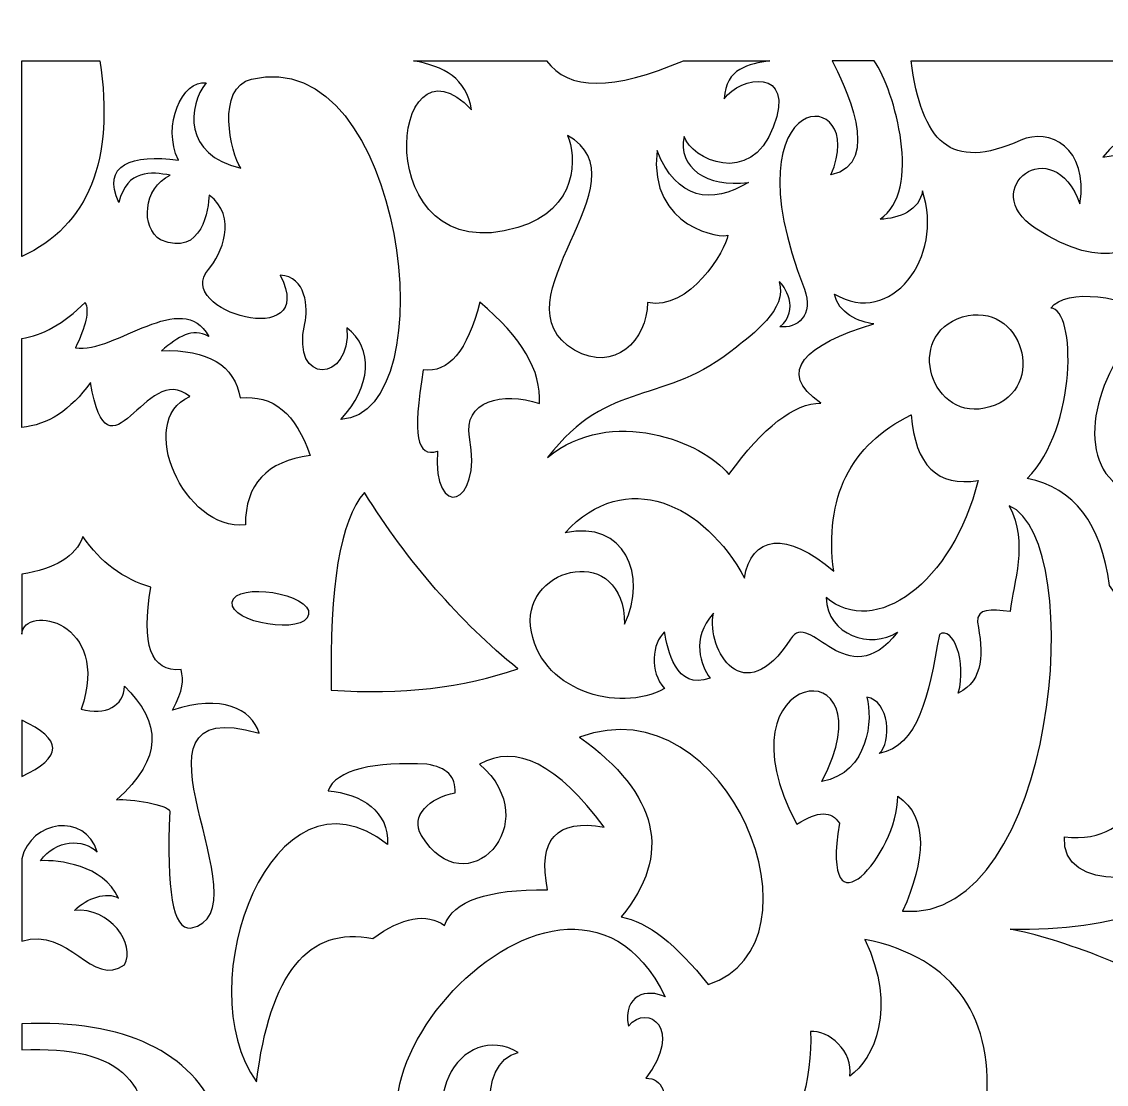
# Model space of a CAD drawing. Header units: centimetres. Extents: x -29.4 to 30.6, y -40.2 to 38.1.
# Drawn here: x -29.41 to -12.02, y 21.05 to 38.08 of the extents above; entities that cross this region are included whole.
import ezdxf

# ---------------------------------------------------------------- set-up
doc = ezdxf.new("R2010")
doc.units = ezdxf.units.CM
doc.header["$MEASUREMENT"] = 0
doc.layers.add('layer 1', color=7, linetype='Continuous')

msp = doc.modelspace()

# ---------------------------------------------------------------- linework, layer by layer
at = {"layer": 'layer 1', "color": 114}
for points, knots in [([(-23.12588, 37.45879), (-22.62676, 37.36402), (-22.28329, 37.18082), (-22.19244, 36.67016), (-22.19244, 36.67016), (-23.51934, 38.08365), (-23.87678, 34.06042), (-21.45337, 34.78325), (-21.45337, 34.78325), (-20.47324, 35.07558), (-20.5083, 35.9324), (-20.65805, 36.2573), (-20.65805, 36.2573), (-19.34, 35.54552), (-21.87771, 33.59145), (-20.54192, 32.81788), (-20.54192, 32.81788), (-19.90649, 32.44989), (-19.38123, 32.97316), (-19.37113, 33.58393), (-19.37113, 33.58393), (-18.70497, 33.42996), (-18.11564, 34.42457), (-18.08536, 34.66115), (-18.08536, 34.66115), (-18.14519, 34.60719), (-19.36573, 34.75173), (-19.21973, 36.01701), (-19.21973, 36.01701), (-18.9085, 35.22608), (-18.3458, 35.14976), (-17.75537, 35.50635), (-17.75537, 35.50635), (-18.43405, 35.41769), (-18.89313, 35.7542), (-18.78667, 36.2413), (-18.78667, 36.2413), (-18.66995, 35.87854), (-17.72262, 35.42719), (-17.35754, 36.391), (-17.35754, 36.391), (-16.98592, 37.37206), (-17.89066, 37.2012), (-18.14457, 36.84885), (-18.14457, 36.84885), (-18.11536, 37.34195), (-17.75068, 37.40038), (-17.41262, 37.45879), (-17.41262, 37.45879), (-18.29318, 37.45879), (-18.59116, 37.45879), (-18.79553, 37.45879), (-18.79553, 37.45879), (-19.92083, 36.97593), (-20.65253, 36.97592), (-20.99062, 37.45879), (-20.99062, 37.45879), (-21.65672, 37.45879), (-22.29831, 37.45879), (-23.12588, 37.45879)], [0, 0, 0, 0, 0.0625, 0.0625, 0.0625, 0.0625, 0.125, 0.125, 0.125, 0.125, 0.1875, 0.1875, 0.1875, 0.1875, 0.25, 0.25, 0.25, 0.25, 0.3125, 0.3125, 0.3125, 0.3125, 0.375, 0.375, 0.375, 0.375, 0.4375, 0.4375, 0.4375, 0.4375, 0.5, 0.5, 0.5, 0.5, 0.5625, 0.5625, 0.5625, 0.5625, 0.625, 0.625, 0.625, 0.625, 0.6875, 0.6875, 0.6875, 0.6875, 0.75, 0.75, 0.75, 0.75, 0.8125, 0.8125, 0.8125, 0.8125, 0.875, 0.875, 0.875, 0.875, 1, 1, 1, 1]), ([(-25.72116, 37.1645), (-26.29683, 37.0263), (-26.05513, 35.97783), (-25.89432, 35.73574), (-25.89432, 35.73574), (-26.81945, 35.9471), (-26.7408, 36.73602), (-26.45063, 37.10415), (-26.45063, 37.10415), (-26.82905, 37.15884), (-27.16162, 36.41616), (-26.89465, 35.86521), (-26.89465, 35.86521), (-27.6314, 35.96533), (-28.1363, 35.78934), (-27.84892, 35.18478), (-27.84892, 35.18478), (-27.71293, 35.72049), (-27.33178, 35.67986), (-27.0231, 35.62053), (-27.0231, 35.62053), (-27.46198, 35.42415), (-27.49989, 34.77785), (-27.18023, 34.58511), (-27.18023, 34.58511), (-26.50355, 34.30061), (-26.40997, 35.09331), (-26.40101, 35.30446), (-26.40101, 35.30446), (-25.93752, 34.96245), (-26.19996, 34.34996), (-26.41191, 34.11054), (-26.41191, 34.11054), (-26.9947, 33.45221), (-24.63354, 32.77416), (-25.25969, 34.01807), (-25.25969, 34.01807), (-24.84361, 34.00579), (-24.81035, 33.4882), (-24.867, 33.24259), (-24.867, 33.24259), (-25.09884, 32.23736), (-24.11528, 32.2992), (-24.19293, 33.17333), (-24.19293, 33.17333), (-23.75732, 32.85292), (-23.80292, 32.2341), (-24.28764, 31.70532), (-24.28764, 31.70532), (-22.56785, 31.7976), (-23.27216, 37.7524), (-25.72116, 37.1645)], [0, 0, 0, 0, 0.07142857, 0.07142857, 0.07142857, 0.07142857, 0.14285714, 0.14285714, 0.14285714, 0.14285714, 0.21428571, 0.21428571, 0.21428571, 0.21428571, 0.28571429, 0.28571429, 0.28571429, 0.28571429, 0.35714286, 0.35714286, 0.35714286, 0.35714286, 0.42857143, 0.42857143, 0.42857143, 0.42857143, 0.5, 0.5, 0.5, 0.5, 0.57142857, 0.57142857, 0.57142857, 0.57142857, 0.64285714, 0.64285714, 0.64285714, 0.64285714, 0.71428571, 0.71428571, 0.71428571, 0.71428571, 0.78571429, 0.78571429, 0.78571429, 0.78571429, 0.85714286, 0.85714286, 0.85714286, 0.85714286, 1, 1, 1, 1]), ([(-29.40598, 37.45879), (-29.40598, 36.32074), (-29.40598, 35.274), (-29.40598, 34.31846), (-29.40598, 34.31846), (-28.33282, 34.81346), (-27.91454, 35.86021), (-28.15115, 37.45879), (-28.15115, 37.45879), (-28.58064, 37.45879), (-28.99891, 37.45879), (-29.40598, 37.45879)], [0, 0, 0, 0, 0.25, 0.25, 0.25, 0.25, 0.5, 0.5, 0.5, 0.5, 1, 1, 1, 1]), ([(-15.74702, 33.24092), (-16.83952, 32.90303), (-17.32709, 32.47628), (-16.59287, 31.96819), (-16.59287, 31.96819), (-17.01927, 31.96819), (-17.51128, 31.58775), (-18.06888, 30.82687), (-18.06888, 30.82687), (-18.48267, 31.34747), (-19.95672, 31.93859), (-20.97548, 31.09718), (-20.97548, 31.09718), (-19.98251, 32.38298), (-19.12006, 31.90443), (-17.94807, 32.86379), (-17.94807, 32.86379), (-17.72284, 33.04816), (-17.11301, 33.47943), (-17.26366, 33.91526), (-17.26366, 33.91526), (-17.18797, 33.86958), (-16.91594, 33.46312), (-17.25151, 33.19344), (-17.25151, 33.19344), (-16.97899, 33.15339), (-16.69712, 33.38375), (-16.85787, 33.7942), (-16.85787, 33.7942), (-18.15471, 37.10534), (-15.78945, 37.0869), (-16.43395, 35.62652), (-16.43395, 35.62652), (-15.57965, 35.81156), (-16.23217, 37.09269), (-16.41498, 37.45879), (-16.41498, 37.45879), (-16.33263, 37.45879), (-16.01852, 37.45879), (-15.73754, 37.45879), (-15.73754, 37.45879), (-15.40353, 36.96791), (-14.96548, 35.36964), (-15.64321, 34.91783), (-15.64321, 34.91783), (-15.3354, 34.92284), (-15.01089, 35.06429), (-14.96548, 35.36964), (-14.96548, 35.36964), (-14.60709, 34.30181), (-15.47889, 33.17419), (-16.37336, 33.71772), (-16.37336, 33.71772), (-16.3282, 33.41631), (-15.97153, 33.26346), (-15.74702, 33.24092)], [0, 0, 0, 0, 0.06666667, 0.06666667, 0.06666667, 0.06666667, 0.13333333, 0.13333333, 0.13333333, 0.13333333, 0.2, 0.2, 0.2, 0.2, 0.26666667, 0.26666667, 0.26666667, 0.26666667, 0.33333333, 0.33333333, 0.33333333, 0.33333333, 0.4, 0.4, 0.4, 0.4, 0.46666667, 0.46666667, 0.46666667, 0.46666667, 0.53333333, 0.53333333, 0.53333333, 0.53333333, 0.6, 0.6, 0.6, 0.6, 0.66666667, 0.66666667, 0.66666667, 0.66666667, 0.73333333, 0.73333333, 0.73333333, 0.73333333, 0.8, 0.8, 0.8, 0.8, 0.86666667, 0.86666667, 0.86666667, 0.86666667, 1, 1, 1, 1]), ([(-15.14714, 37.45879), (-14.9765, 36.15432), (-14.52132, 35.67394), (-13.39082, 36.18206), (-13.39082, 36.18206), (-12.93069, 36.38888), (-12.2964, 36.06571), (-12.44113, 35.16316), (-12.44113, 35.16316), (-12.86848, 36.36093), (-14.10282, 35.39481), (-13.15655, 34.77275), (-13.15655, 34.77275), (-10.93396, 33.31166), (-10.59062, 36.27978), (-12.07453, 35.91026), (-12.07453, 35.91026), (-10.92911, 37.34191), (-9.88439, 35.1986), (-10.77908, 34.29746), (-10.77908, 34.29746), (-9.89731, 34.26743), (-8.48243, 35.66498), (-8.94094, 36.51096), (-8.94094, 36.51096), (-10.19758, 35.8317), (-10.35464, 36.50093), (-10.40877, 37.45879), (-10.40877, 37.45879), (-12.4222, 37.45879), (-14.00165, 37.45879), (-15.14714, 37.45879)], [0, 0, 0, 0, 0.11111111, 0.11111111, 0.11111111, 0.11111111, 0.22222222, 0.22222222, 0.22222222, 0.22222222, 0.33333333, 0.33333333, 0.33333333, 0.33333333, 0.44444444, 0.44444444, 0.44444444, 0.44444444, 0.55555556, 0.55555556, 0.55555556, 0.55555556, 0.66666667, 0.66666667, 0.66666667, 0.66666667, 0.77777778, 0.77777778, 0.77777778, 0.77777778, 1, 1, 1, 1]), ([(-28.54476, 32.85422), (-28.37571, 33.20212), (-28.32273, 33.44491), (-28.3858, 33.58257), (-28.3858, 33.58257), (-28.73202, 33.24467), (-29.07208, 33.05195), (-29.40598, 33.00439), (-29.40598, 33.00439), (-29.40598, 32.61895), (-29.40598, 32.14339), (-29.40597, 31.57774), (-29.40597, 31.57774), (-28.98882, 31.61778), (-28.62101, 31.85807), (-28.30254, 32.29858), (-28.30254, 32.29858), (-28.00386, 30.5757), (-27.42258, 32.6741), (-26.71299, 32.07331), (-26.71299, 32.07331), (-27.58859, 31.68728), (-26.80112, 29.91589), (-25.81982, 30.01593), (-25.81982, 30.01593), (-25.82234, 30.66668), (-25.47668, 31.03712), (-24.78283, 31.12722), (-24.78283, 31.12722), (-25.00486, 31.8005), (-25.37828, 32.10835), (-25.90308, 32.05079), (-25.90308, 32.05079), (-25.99643, 32.5789), (-26.41779, 32.83169), (-27.16715, 32.80917), (-27.16715, 32.80917), (-26.88709, 33.03694), (-26.67815, 33.18093), (-26.40818, 33.03827), (-26.40818, 33.03827), (-26.83017, 33.8202), (-27.909, 32.75962), (-28.54476, 32.85422)], [0, 0, 0, 0, 0.08333333, 0.08333333, 0.08333333, 0.08333333, 0.16666667, 0.16666667, 0.16666667, 0.16666667, 0.25, 0.25, 0.25, 0.25, 0.33333333, 0.33333333, 0.33333333, 0.33333333, 0.41666667, 0.41666667, 0.41666667, 0.41666667, 0.5, 0.5, 0.5, 0.5, 0.58333333, 0.58333333, 0.58333333, 0.58333333, 0.66666667, 0.66666667, 0.66666667, 0.66666667, 0.75, 0.75, 0.75, 0.75, 0.83333333, 0.83333333, 0.83333333, 0.83333333, 1, 1, 1, 1]), ([(-13.2851, 30.75929), (-12.53322, 30.60911), (-12.0942, 30.03846), (-11.96804, 29.0473), (-11.96804, 29.0473), (-11.54417, 28.41157), (-11.12029, 28.06617), (-10.69641, 28.0111), (-10.69641, 28.0111), (-10.762, 28.40156), (-10.49455, 28.85208), (-9.89406, 29.36267), (-9.89406, 29.36267), (-10.85284, 29.64299), (-11.1811, 30.98956), (-10.96916, 31.87058), (-10.96916, 31.87058), (-11.39783, 32.17593), (-11.92155, 31.36649), (-11.8569, 30.67068), (-11.8569, 30.67068), (-12.54872, 31.19629), (-12.14029, 32.68152), (-11.23122, 33.35731), (-11.23122, 33.35731), (-11.69305, 33.68644), (-12.66959, 33.82157), (-12.90663, 33.49246), (-12.90663, 33.49246), (-12.50222, 33.47953), (-12.47812, 31.57994), (-13.2851, 30.75929)], [0, 0, 0, 0, 0.11111111, 0.11111111, 0.11111111, 0.11111111, 0.22222222, 0.22222222, 0.22222222, 0.22222222, 0.33333333, 0.33333333, 0.33333333, 0.33333333, 0.44444444, 0.44444444, 0.44444444, 0.44444444, 0.55555556, 0.55555556, 0.55555556, 0.55555556, 0.66666667, 0.66666667, 0.66666667, 0.66666667, 0.77777778, 0.77777778, 0.77777778, 0.77777778, 1, 1, 1, 1]), ([(-22.96824, 32.50375), (-22.56455, 32.44368), (-22.26178, 32.80409), (-22.05993, 33.585), (-22.05993, 33.585), (-21.38879, 33.02435), (-21.07088, 32.48372), (-21.1062, 31.96312), (-21.1062, 31.96312), (-21.70165, 32.16335), (-22.33318, 31.99317), (-22.22645, 31.42249), (-22.22645, 31.42249), (-22.01485, 30.29099), (-22.82642, 30.08926), (-22.74116, 31.19723), (-22.74116, 31.19723), (-23.06916, 31.10011), (-23.14486, 31.42586), (-22.96824, 32.50375)], [0, 0, 0, 0, 0.16666667, 0.16666667, 0.16666667, 0.16666667, 0.33333333, 0.33333333, 0.33333333, 0.33333333, 0.5, 0.5, 0.5, 0.5, 0.66666667, 0.66666667, 0.66666667, 0.66666667, 1, 1, 1, 1]), ([(-14.32209, 33.34979), (-15.27116, 33.06539), (-14.83023, 31.6243), (-13.88307, 31.90812), (-13.88307, 31.90812), (-12.93401, 32.19253), (-13.37494, 33.63362), (-14.32209, 33.34979)], [0, 0, 0, 0, 0.33333333, 0.33333333, 0.33333333, 0.33333333, 1, 1, 1, 1]), ([(-15.36559, 28.29463), (-15.7942, 28.02315), (-16.48897, 28.24023), (-16.50961, 28.85208), (-16.50961, 28.85208), (-15.72768, 28.19443), (-14.48395, 29.07821), (-14.0723, 30.72926), (-14.0723, 30.72926), (-14.72327, 30.61913), (-15.08154, 30.96953), (-15.14714, 31.78047), (-15.14714, 31.78047), (-16.1261, 31.29491), (-16.53989, 30.45894), (-16.3885, 29.27257), (-16.3885, 29.27257), (-17.13573, 29.93083), (-17.71796, 29.84823), (-17.8191, 29.15994), (-17.8191, 29.15994), (-18.4433, 30.34381), (-19.72569, 30.95452), (-20.69542, 29.88828), (-20.69542, 29.88828), (-19.7376, 30.09602), (-19.36701, 29.20999), (-19.74169, 28.42408), (-19.74169, 28.42408), (-19.73973, 29.73846), (-21.35377, 29.36355), (-21.24719, 28.39405), (-21.24719, 28.39405), (-21.13425, 27.36664), (-19.83675, 26.98523), (-19.10176, 27.39293), (-19.10176, 27.39293), (-19.34829, 27.66384), (-19.29963, 28.12135), (-19.099, 28.30394), (-19.099, 28.30394), (-19.05535, 28.02398), (-18.92338, 27.35206), (-18.3709, 27.56121), (-18.3709, 27.56121), (-18.51782, 27.76907), (-18.68354, 28.18237), (-18.3173, 28.59901), (-18.3173, 28.59901), (-18.43249, 28.00527), (-17.82559, 27.01841), (-17.08104, 28.187), (-17.08104, 28.187), (-16.76429, 28.68414), (-16.18597, 27.24906), (-15.36559, 28.29463)], [0, 0, 0, 0, 0.06666667, 0.06666667, 0.06666667, 0.06666667, 0.13333333, 0.13333333, 0.13333333, 0.13333333, 0.2, 0.2, 0.2, 0.2, 0.26666667, 0.26666667, 0.26666667, 0.26666667, 0.33333333, 0.33333333, 0.33333333, 0.33333333, 0.4, 0.4, 0.4, 0.4, 0.46666667, 0.46666667, 0.46666667, 0.46666667, 0.53333333, 0.53333333, 0.53333333, 0.53333333, 0.6, 0.6, 0.6, 0.6, 0.66666667, 0.66666667, 0.66666667, 0.66666667, 0.73333333, 0.73333333, 0.73333333, 0.73333333, 0.8, 0.8, 0.8, 0.8, 0.86666667, 0.86666667, 0.86666667, 0.86666667, 1, 1, 1, 1]), ([(-23.91236, 30.53403), (-23.20842, 29.41273), (-22.38842, 28.47163), (-21.45235, 27.71075), (-21.45235, 27.71075), (-22.32281, 27.4054), (-23.31943, 27.29027), (-24.44221, 27.36535), (-24.44221, 27.36535), (-24.47753, 29.03229), (-24.30092, 30.08851), (-23.91236, 30.53403)], [0, 0, 0, 0, 0.25, 0.25, 0.25, 0.25, 0.5, 0.5, 0.5, 0.5, 1, 1, 1, 1]), ([(-16.57626, 25.90226), (-15.82629, 26.04204), (-15.7571, 26.90362), (-15.85794, 27.25561), (-15.85794, 27.25561), (-15.4965, 27.20027), (-15.44748, 26.53042), (-15.66064, 26.35172), (-15.66064, 26.35172), (-15.03113, 26.47401), (-14.87109, 27.25439), (-14.69473, 28.26118), (-14.69473, 28.26118), (-14.4727, 28.39633), (-14.25081, 27.82416), (-14.39021, 27.3203), (-14.39021, 27.3203), (-13.97635, 27.52053), (-13.98908, 27.97898), (-14.08495, 28.45954), (-14.08495, 28.45954), (-14.08495, 28.6848), (-13.88055, 28.66186), (-13.55759, 28.62682), (-13.55759, 28.62682), (-13.51218, 29.10237), (-13.2596, 29.71096), (-13.57273, 30.32379), (-13.57273, 30.32379), (-12.29666, 29.76853), (-12.81094, 23.64033), (-15.28339, 23.82124), (-15.28339, 23.82124), (-14.91679, 24.6472), (-14.86686, 25.32732), (-15.35908, 25.66838), (-15.35908, 25.66838), (-15.36603, 24.73365), (-16.60806, 23.31855), (-16.29767, 25.23288), (-16.29767, 25.23288), (-16.41374, 25.43812), (-16.64081, 25.43311), (-16.97891, 25.21786), (-16.97891, 25.21786), (-18.34315, 27.73874), (-15.43422, 28.10636), (-16.57626, 25.90226)], [0, 0, 0, 0, 0.07692308, 0.07692308, 0.07692308, 0.07692308, 0.15384615, 0.15384615, 0.15384615, 0.15384615, 0.23076923, 0.23076923, 0.23076923, 0.23076923, 0.30769231, 0.30769231, 0.30769231, 0.30769231, 0.38461538, 0.38461538, 0.38461538, 0.38461538, 0.46153846, 0.46153846, 0.46153846, 0.46153846, 0.53846154, 0.53846154, 0.53846154, 0.53846154, 0.61538462, 0.61538462, 0.61538462, 0.61538462, 0.69230769, 0.69230769, 0.69230769, 0.69230769, 0.76923077, 0.76923077, 0.76923077, 0.76923077, 0.84615385, 0.84615385, 0.84615385, 0.84615385, 1, 1, 1, 1]), ([(-29.40596, 28.26498), (-29.40596, 28.52288), (-29.40598, 28.84403), (-29.40598, 29.22843), (-29.40598, 29.22843), (-28.86904, 29.30853), (-28.54202, 29.50878), (-28.42492, 29.82919), (-28.42492, 29.82919), (-28.14231, 29.41867), (-27.77895, 29.14833), (-27.33484, 29.01816), (-27.33484, 29.01816), (-27.49633, 28.097), (-27.33484, 27.65644), (-26.85035, 27.69649), (-26.85035, 27.69649), (-26.81131, 27.5134), (-26.80716, 27.38562), (-26.98667, 27.04691), (-26.98667, 27.04691), (-26.20948, 27.29723), (-25.71535, 27.07952), (-25.60126, 26.67712), (-25.60126, 26.67712), (-28.04145, 27.38368), (-25.40644, 23.80065), (-26.69895, 23.55125), (-26.69895, 23.55125), (-26.98044, 23.5259), (-27.09109, 24.15152), (-27.0309, 25.4281), (-27.0309, 25.4281), (-27.05787, 25.5268), (-27.66237, 25.6342), (-27.88401, 25.60957), (-27.88401, 25.60957), (-27.13183, 26.28035), (-27.16839, 26.8416), (-27.75755, 27.43293), (-27.75755, 27.43293), (-27.76466, 27.10888), (-28.0637, 26.958), (-28.45279, 27.06068), (-28.45279, 27.06068), (-27.95832, 28.48163), (-29.37014, 28.75777), (-29.40596, 28.26498)], [0, 0, 0, 0, 0.07692308, 0.07692308, 0.07692308, 0.07692308, 0.15384615, 0.15384615, 0.15384615, 0.15384615, 0.23076923, 0.23076923, 0.23076923, 0.23076923, 0.30769231, 0.30769231, 0.30769231, 0.30769231, 0.38461538, 0.38461538, 0.38461538, 0.38461538, 0.46153846, 0.46153846, 0.46153846, 0.46153846, 0.53846154, 0.53846154, 0.53846154, 0.53846154, 0.61538462, 0.61538462, 0.61538462, 0.61538462, 0.69230769, 0.69230769, 0.69230769, 0.69230769, 0.76923077, 0.76923077, 0.76923077, 0.76923077, 0.84615385, 0.84615385, 0.84615385, 0.84615385, 1, 1, 1, 1]), ([(-26.03176, 28.77699), (-26.08583, 28.44275), (-24.85964, 28.24729), (-24.80554, 28.58177), (-24.80554, 28.58177), (-24.75146, 28.91599), (-25.97764, 29.11146), (-26.03176, 28.77699)], [0, 0, 0, 0, 0.33333333, 0.33333333, 0.33333333, 0.33333333, 1, 1, 1, 1]), ([(-19.79505, 23.73148), (-18.9674, 24.73274), (-19.18946, 25.69396), (-20.46122, 26.61512), (-20.46122, 26.61512), (-18.07203, 27.49434), (-16.41418, 23.28399), (-18.40216, 22.65011), (-18.40216, 22.65011), (-18.90683, 23.29092), (-19.37113, 23.65137), (-19.79505, 23.73148)], [0, 0, 0, 0, 0.25, 0.25, 0.25, 0.25, 0.5, 0.5, 0.5, 0.5, 1, 1, 1, 1]), ([(-8.81063, 27.02532), (-8.38165, 26.34007), (-8.64798, 25.46551), (-9.51482, 25.60831), (-9.51482, 25.60831), (-9.04775, 25.70335), (-8.99662, 27.20121), (-9.99579, 26.95213), (-9.99579, 26.95213), (-10.53806, 26.81696), (-10.60991, 25.55571), (-10.74182, 25.36803), (-10.74182, 25.36803), (-10.83216, 26.3017), (-11.33791, 26.74595), (-11.62385, 26.6483), (-11.62385, 26.6483), (-11.21443, 26.14325), (-11.45813, 24.8689), (-12.68872, 25.01522), (-12.68872, 25.01522), (-12.77612, 24.10417), (-11.0048, 24.21385), (-10.83627, 24.95936), (-10.83627, 24.95936), (-10.46161, 23.88526), (-11.89499, 23.51949), (-13.55785, 23.53591), (-13.55785, 23.53591), (-12.81102, 23.39074), (-11.30433, 22.8775), (-10.55749, 22.23175), (-10.55749, 22.23175), (-10.25918, 24.03671), (-6.5745, 24.94605), (-5.29979, 23.06279), (-5.29979, 23.06279), (-5.21906, 23.55837), (-5.79656, 24.1316), (-6.92691, 24.52706), (-6.92691, 24.52706), (-6.53835, 24.58212), (-6.38192, 24.70727), (-6.45762, 24.9025), (-6.45762, 24.9025), (-6.58377, 25.27292), (-6.92186, 25.4231), (-7.4719, 25.35302), (-7.4719, 25.35302), (-7.45912, 25.6116), (-7.36584, 25.88864), (-6.73011, 25.99876), (-6.73011, 25.99876), (-7.09666, 26.68841), (-7.96123, 26.19287), (-8.36308, 25.63084), (-8.36308, 25.63084), (-8.23928, 26.04141), (-8.15066, 26.85371), (-8.81063, 27.02532)], [0, 0, 0, 0, 0.0625, 0.0625, 0.0625, 0.0625, 0.125, 0.125, 0.125, 0.125, 0.1875, 0.1875, 0.1875, 0.1875, 0.25, 0.25, 0.25, 0.25, 0.3125, 0.3125, 0.3125, 0.3125, 0.375, 0.375, 0.375, 0.375, 0.4375, 0.4375, 0.4375, 0.4375, 0.5, 0.5, 0.5, 0.5, 0.5625, 0.5625, 0.5625, 0.5625, 0.625, 0.625, 0.625, 0.625, 0.6875, 0.6875, 0.6875, 0.6875, 0.75, 0.75, 0.75, 0.75, 0.8125, 0.8125, 0.8125, 0.8125, 0.875, 0.875, 0.875, 0.875, 1, 1, 1, 1]), ([(-29.40598, 26.88547), (-28.74389, 26.58509), (-28.74388, 26.28471), (-29.40598, 25.98433), (-29.40598, 25.98433), (-29.40598, 26.28471), (-29.40598, 26.58508), (-29.40598, 26.88547)], [0, 0, 0, 0, 0.33333333, 0.33333333, 0.33333333, 0.33333333, 1, 1, 1, 1]), ([(-25.63914, 21.08813), (-26.76353, 22.6332), (-25.37398, 26.33853), (-23.54146, 24.89498), (-23.54146, 24.89498), (-23.51119, 25.41559), (-23.95917, 25.71097), (-24.49406, 25.75101), (-24.49406, 25.75101), (-24.38053, 26.09391), (-23.72313, 26.22653), (-22.91321, 26.17898), (-22.91321, 26.17898), (-22.59027, 26.13143), (-22.43887, 25.97875), (-22.45906, 25.72094), (-22.45906, 25.72094), (-22.86528, 25.64336), (-23.18552, 25.35444), (-22.99647, 25.03765), (-22.99647, 25.03765), (-22.29228, 23.8576), (-20.96746, 25.23881), (-22.06546, 26.17898), (-22.06546, 26.17898), (-21.4801, 26.51437), (-20.814, 26.17898), (-20.06717, 25.17281), (-20.06717, 25.17281), (-20.83419, 25.30796), (-21.13696, 24.97258), (-20.97548, 24.16664), (-20.97548, 24.16664), (-21.93931, 24.17665), (-22.48934, 23.98643), (-22.62558, 23.59598), (-22.62558, 23.59598), (-22.91974, 23.80001), (-23.30325, 23.72993), (-23.77611, 23.38573), (-23.77611, 23.38573), (-24.81025, 23.59095), (-25.43126, 22.82508), (-25.63914, 21.08813)], [0, 0, 0, 0, 0.08333333, 0.08333333, 0.08333333, 0.08333333, 0.16666667, 0.16666667, 0.16666667, 0.16666667, 0.25, 0.25, 0.25, 0.25, 0.33333333, 0.33333333, 0.33333333, 0.33333333, 0.41666667, 0.41666667, 0.41666667, 0.41666667, 0.5, 0.5, 0.5, 0.5, 0.58333333, 0.58333333, 0.58333333, 0.58333333, 0.66666667, 0.66666667, 0.66666667, 0.66666667, 0.75, 0.75, 0.75, 0.75, 0.83333333, 0.83333333, 0.83333333, 0.83333333, 1, 1, 1, 1]), ([(-19.79505, 19.19574), (-18.78738, 19.23219), (-18.32412, 19.63034), (-18.37188, 20.33719), (-18.37188, 20.33719), (-18.63431, 20.45734), (-18.89674, 20.49738), (-19.15917, 20.45734), (-19.15917, 20.45734), (-19.03805, 20.90791), (-19.1188, 21.1382), (-19.40141, 21.14821), (-19.40141, 21.14821), (-18.7947, 21.9333), (-19.36066, 22.35656), (-19.67994, 21.98171), (-19.67994, 21.98171), (-19.77042, 22.48854), (-19.37579, 22.58767), (-19.09012, 22.44979), (-19.09012, 22.44979), (-20.77133, 25.9267), (-25.71825, 19.99421), (-22.09261, 19.35649), (-22.09261, 19.35649), (-23.32211, 20.74572), (-22.32741, 22.08351), (-21.44566, 21.55902), (-21.44566, 21.55902), (-22.13526, 21.39793), (-21.98111, 19.98188), (-21.37331, 19.71085), (-21.37331, 19.71085), (-21.64102, 21.79544), (-18.71227, 20.8907), (-19.79505, 19.19574)], [0, 0, 0, 0, 0.1, 0.1, 0.1, 0.1, 0.2, 0.2, 0.2, 0.2, 0.3, 0.3, 0.3, 0.3, 0.4, 0.4, 0.4, 0.4, 0.5, 0.5, 0.5, 0.5, 0.6, 0.6, 0.6, 0.6, 0.7, 0.7, 0.7, 0.7, 0.8, 0.8, 0.8, 0.8, 1, 1, 1, 1]), ([(-29.40598, 24.66265), (-29.26079, 25.28417), (-28.38417, 25.40776), (-28.19687, 24.77601), (-28.19687, 24.77601), (-28.41865, 24.99032), (-28.86191, 24.97711), (-29.10488, 24.63218), (-29.10488, 24.63218), (-28.81436, 24.64656), (-28.10599, 24.56917), (-27.85276, 24.03488), (-27.85276, 24.03488), (-28.05227, 24.14033), (-28.35123, 24.03774), (-28.5599, 23.83626), (-28.5599, 23.83626), (-27.99754, 23.8912), (-27.56793, 23.29041), (-27.7575, 22.96521), (-27.7575, 22.96521), (-28.2744, 22.58225), (-28.64651, 23.58788), (-29.40598, 23.34068), (-29.40598, 23.34068), (-29.40598, 23.96126), (-29.40597, 24.40191), (-29.40598, 24.66265)], [0, 0, 0, 0, 0.125, 0.125, 0.125, 0.125, 0.25, 0.25, 0.25, 0.25, 0.375, 0.375, 0.375, 0.375, 0.5, 0.5, 0.5, 0.5, 0.625, 0.625, 0.625, 0.625, 0.75, 0.75, 0.75, 0.75, 1, 1, 1, 1]), ([(-15.8889, 23.37102), (-14.43545, 23.08066), (-13.78946, 22.08918), (-13.95096, 20.63734), (-13.95096, 20.63734), (-13.70462, 20.54051), (-13.41516, 20.63053), (-13.24899, 20.88987), (-13.24899, 20.88987), (-13.17841, 20.2333), (-13.54377, 20.22208), (-13.93375, 20.08208), (-13.93375, 20.08208), (-13.32984, 19.77435), (-13.23088, 18.7902), (-13.40592, 18.14441), (-13.40592, 18.14441), (-13.97115, 18.28459), (-14.13265, 17.94416), (-13.89041, 17.12312), (-13.89041, 17.12312), (-14.3547, 16.68256), (-14.6575, 16.56241), (-14.79881, 16.76267), (-14.79881, 16.76267), (-15.11171, 17.97419), (-15.52554, 18.20449), (-16.0403, 17.45354), (-16.0403, 17.45354), (-16.2018, 17.17319), (-16.12105, 16.85278), (-15.79806, 16.49233), (-15.79806, 16.49233), (-16.83768, 16.58244), (-17.37264, 17.29334), (-17.40292, 18.62502), (-17.40292, 18.62502), (-17.34747, 18.93469), (-16.87294, 18.87684), (-16.49451, 17.90411), (-16.49451, 17.90411), (-16.05027, 18.77305), (-16.45976, 19.60561), (-17.43319, 19.88662), (-17.43319, 19.88662), (-16.98524, 20.16544), (-16.71684, 21.18127), (-16.76093, 21.895), (-16.76093, 21.895), (-16.4833, 21.92799), (-16.06228, 21.57456), (-16.13114, 21.17825), (-16.13114, 21.17825), (-15.74376, 21.44859), (-15.3625, 22.26538), (-15.8889, 23.37102)], [0, 0, 0, 0, 0.06666667, 0.06666667, 0.06666667, 0.06666667, 0.13333333, 0.13333333, 0.13333333, 0.13333333, 0.2, 0.2, 0.2, 0.2, 0.26666667, 0.26666667, 0.26666667, 0.26666667, 0.33333333, 0.33333333, 0.33333333, 0.33333333, 0.4, 0.4, 0.4, 0.4, 0.46666667, 0.46666667, 0.46666667, 0.46666667, 0.53333333, 0.53333333, 0.53333333, 0.53333333, 0.6, 0.6, 0.6, 0.6, 0.66666667, 0.66666667, 0.66666667, 0.66666667, 0.73333333, 0.73333333, 0.73333333, 0.73333333, 0.8, 0.8, 0.8, 0.8, 0.86666667, 0.86666667, 0.86666667, 0.86666667, 1, 1, 1, 1]), ([(-29.40598, 22.01931), (-27.73858, 22.07938), (-26.68483, 21.57875), (-26.24475, 20.51741), (-26.24475, 20.51741), (-26.87053, 20.15696), (-27.29446, 19.87661), (-27.51652, 19.67635), (-27.51652, 19.67635), (-27.16931, 21.03807), (-27.79913, 21.67888), (-29.40598, 21.59878), (-29.40598, 21.59878), (-29.40598, 21.73896), (-29.40598, 21.87914), (-29.40598, 22.01931)], [0, 0, 0, 0, 0.2, 0.2, 0.2, 0.2, 0.4, 0.4, 0.4, 0.4, 0.6, 0.6, 0.6, 0.6, 1, 1, 1, 1])]:
    msp.add_open_spline(points, degree=3, knots=knots, dxfattribs=at)
at = {"layer": 'layer 1', "color": 250, "lineweight": 20}
for points, knots in [([(-23.12588, 37.45879), (-22.62676, 37.36402), (-22.28329, 37.18082), (-22.19244, 36.67016), (-22.19244, 36.67016), (-23.51934, 38.08365), (-23.87678, 34.06042), (-21.45337, 34.78325), (-21.45337, 34.78325), (-20.47324, 35.07558), (-20.5083, 35.9324), (-20.65805, 36.2573), (-20.65805, 36.2573), (-19.34, 35.54552), (-21.87771, 33.59145), (-20.54192, 32.81788), (-20.54192, 32.81788), (-19.90649, 32.44989), (-19.38123, 32.97316), (-19.37113, 33.58393), (-19.37113, 33.58393), (-18.70497, 33.42996), (-18.11564, 34.42457), (-18.08536, 34.66115), (-18.08536, 34.66115), (-18.14519, 34.60719), (-19.36573, 34.75173), (-19.21973, 36.01701), (-19.21973, 36.01701), (-18.9085, 35.22608), (-18.3458, 35.14976), (-17.75537, 35.50635), (-17.75537, 35.50635), (-18.43405, 35.41769), (-18.89313, 35.7542), (-18.78667, 36.2413), (-18.78667, 36.2413), (-18.66995, 35.87854), (-17.72262, 35.42719), (-17.35754, 36.391), (-17.35754, 36.391), (-16.98592, 37.37206), (-17.89066, 37.2012), (-18.14457, 36.84885), (-18.14457, 36.84885), (-18.11536, 37.34195), (-17.75068, 37.40038), (-17.41262, 37.45879), (-17.41262, 37.45879), (-18.29318, 37.45879), (-18.59116, 37.45879), (-18.79553, 37.45879), (-18.79553, 37.45879), (-19.92083, 36.97593), (-20.65253, 36.97592), (-20.99062, 37.45879), (-20.99062, 37.45879), (-21.65672, 37.45879), (-22.29831, 37.45879), (-23.12588, 37.45879)], [0, 0, 0, 0, 0.0625, 0.0625, 0.0625, 0.0625, 0.125, 0.125, 0.125, 0.125, 0.1875, 0.1875, 0.1875, 0.1875, 0.25, 0.25, 0.25, 0.25, 0.3125, 0.3125, 0.3125, 0.3125, 0.375, 0.375, 0.375, 0.375, 0.4375, 0.4375, 0.4375, 0.4375, 0.5, 0.5, 0.5, 0.5, 0.5625, 0.5625, 0.5625, 0.5625, 0.625, 0.625, 0.625, 0.625, 0.6875, 0.6875, 0.6875, 0.6875, 0.75, 0.75, 0.75, 0.75, 0.8125, 0.8125, 0.8125, 0.8125, 0.875, 0.875, 0.875, 0.875, 1, 1, 1, 1]), ([(-25.72116, 37.1645), (-26.29683, 37.0263), (-26.05513, 35.97783), (-25.89432, 35.73574), (-25.89432, 35.73574), (-26.81945, 35.9471), (-26.7408, 36.73602), (-26.45063, 37.10415), (-26.45063, 37.10415), (-26.82905, 37.15884), (-27.16162, 36.41616), (-26.89465, 35.86521), (-26.89465, 35.86521), (-27.6314, 35.96533), (-28.1363, 35.78934), (-27.84892, 35.18478), (-27.84892, 35.18478), (-27.71293, 35.72049), (-27.33178, 35.67986), (-27.0231, 35.62053), (-27.0231, 35.62053), (-27.46198, 35.42415), (-27.49989, 34.77785), (-27.18023, 34.58511), (-27.18023, 34.58511), (-26.50355, 34.30061), (-26.40997, 35.09331), (-26.40101, 35.30446), (-26.40101, 35.30446), (-25.93752, 34.96245), (-26.19996, 34.34996), (-26.41191, 34.11054), (-26.41191, 34.11054), (-26.9947, 33.45221), (-24.63354, 32.77416), (-25.25969, 34.01807), (-25.25969, 34.01807), (-24.84361, 34.00579), (-24.81035, 33.4882), (-24.867, 33.24259), (-24.867, 33.24259), (-25.09884, 32.23736), (-24.11528, 32.2992), (-24.19293, 33.17333), (-24.19293, 33.17333), (-23.75732, 32.85292), (-23.80292, 32.2341), (-24.28764, 31.70532), (-24.28764, 31.70532), (-22.56785, 31.7976), (-23.27216, 37.7524), (-25.72116, 37.1645)], [0, 0, 0, 0, 0.07142857, 0.07142857, 0.07142857, 0.07142857, 0.14285714, 0.14285714, 0.14285714, 0.14285714, 0.21428571, 0.21428571, 0.21428571, 0.21428571, 0.28571429, 0.28571429, 0.28571429, 0.28571429, 0.35714286, 0.35714286, 0.35714286, 0.35714286, 0.42857143, 0.42857143, 0.42857143, 0.42857143, 0.5, 0.5, 0.5, 0.5, 0.57142857, 0.57142857, 0.57142857, 0.57142857, 0.64285714, 0.64285714, 0.64285714, 0.64285714, 0.71428571, 0.71428571, 0.71428571, 0.71428571, 0.78571429, 0.78571429, 0.78571429, 0.78571429, 0.85714286, 0.85714286, 0.85714286, 0.85714286, 1, 1, 1, 1]), ([(-29.40598, 37.45879), (-29.40598, 36.32074), (-29.40598, 35.274), (-29.40598, 34.31846), (-29.40598, 34.31846), (-28.33282, 34.81346), (-27.91454, 35.86021), (-28.15115, 37.45879), (-28.15115, 37.45879), (-28.58064, 37.45879), (-28.99891, 37.45879), (-29.40598, 37.45879)], [0, 0, 0, 0, 0.25, 0.25, 0.25, 0.25, 0.5, 0.5, 0.5, 0.5, 1, 1, 1, 1]), ([(-15.74702, 33.24092), (-16.83952, 32.90303), (-17.32709, 32.47628), (-16.59287, 31.96819), (-16.59287, 31.96819), (-17.01927, 31.96819), (-17.51128, 31.58775), (-18.06888, 30.82687), (-18.06888, 30.82687), (-18.48267, 31.34747), (-19.95672, 31.93859), (-20.97548, 31.09718), (-20.97548, 31.09718), (-19.98251, 32.38298), (-19.12006, 31.90443), (-17.94807, 32.86379), (-17.94807, 32.86379), (-17.72284, 33.04816), (-17.11301, 33.47943), (-17.26366, 33.91526), (-17.26366, 33.91526), (-17.18797, 33.86958), (-16.91594, 33.46312), (-17.25151, 33.19344), (-17.25151, 33.19344), (-16.97899, 33.15339), (-16.69712, 33.38375), (-16.85787, 33.7942), (-16.85787, 33.7942), (-18.15471, 37.10534), (-15.78945, 37.0869), (-16.43395, 35.62652), (-16.43395, 35.62652), (-15.57965, 35.81156), (-16.23217, 37.09269), (-16.41498, 37.45879), (-16.41498, 37.45879), (-16.33263, 37.45879), (-16.01852, 37.45879), (-15.73754, 37.45879), (-15.73754, 37.45879), (-15.40353, 36.96791), (-14.96548, 35.36964), (-15.64321, 34.91783), (-15.64321, 34.91783), (-15.3354, 34.92284), (-15.01089, 35.06429), (-14.96548, 35.36964), (-14.96548, 35.36964), (-14.60709, 34.30181), (-15.47889, 33.17419), (-16.37336, 33.71772), (-16.37336, 33.71772), (-16.3282, 33.41631), (-15.97153, 33.26346), (-15.74702, 33.24092)], [0, 0, 0, 0, 0.06666667, 0.06666667, 0.06666667, 0.06666667, 0.13333333, 0.13333333, 0.13333333, 0.13333333, 0.2, 0.2, 0.2, 0.2, 0.26666667, 0.26666667, 0.26666667, 0.26666667, 0.33333333, 0.33333333, 0.33333333, 0.33333333, 0.4, 0.4, 0.4, 0.4, 0.46666667, 0.46666667, 0.46666667, 0.46666667, 0.53333333, 0.53333333, 0.53333333, 0.53333333, 0.6, 0.6, 0.6, 0.6, 0.66666667, 0.66666667, 0.66666667, 0.66666667, 0.73333333, 0.73333333, 0.73333333, 0.73333333, 0.8, 0.8, 0.8, 0.8, 0.86666667, 0.86666667, 0.86666667, 0.86666667, 1, 1, 1, 1]), ([(-15.14714, 37.45879), (-14.9765, 36.15432), (-14.52132, 35.67394), (-13.39082, 36.18206), (-13.39082, 36.18206), (-12.93069, 36.38888), (-12.2964, 36.06571), (-12.44113, 35.16316), (-12.44113, 35.16316), (-12.86848, 36.36093), (-14.10282, 35.39481), (-13.15655, 34.77275), (-13.15655, 34.77275), (-10.93396, 33.31166), (-10.59062, 36.27978), (-12.07453, 35.91026), (-12.07453, 35.91026), (-10.92911, 37.34191), (-9.88439, 35.1986), (-10.77908, 34.29746), (-10.77908, 34.29746), (-9.89731, 34.26743), (-8.48243, 35.66498), (-8.94094, 36.51096), (-8.94094, 36.51096), (-10.19758, 35.8317), (-10.35464, 36.50093), (-10.40877, 37.45879), (-10.40877, 37.45879), (-12.4222, 37.45879), (-14.00165, 37.45879), (-15.14714, 37.45879)], [0, 0, 0, 0, 0.11111111, 0.11111111, 0.11111111, 0.11111111, 0.22222222, 0.22222222, 0.22222222, 0.22222222, 0.33333333, 0.33333333, 0.33333333, 0.33333333, 0.44444444, 0.44444444, 0.44444444, 0.44444444, 0.55555556, 0.55555556, 0.55555556, 0.55555556, 0.66666667, 0.66666667, 0.66666667, 0.66666667, 0.77777778, 0.77777778, 0.77777778, 0.77777778, 1, 1, 1, 1]), ([(-28.54476, 32.85422), (-28.37571, 33.20212), (-28.32273, 33.44491), (-28.3858, 33.58257), (-28.3858, 33.58257), (-28.73202, 33.24467), (-29.07208, 33.05195), (-29.40598, 33.00439), (-29.40598, 33.00439), (-29.40598, 32.61895), (-29.40598, 32.14339), (-29.40597, 31.57774), (-29.40597, 31.57774), (-28.98882, 31.61778), (-28.62101, 31.85807), (-28.30254, 32.29858), (-28.30254, 32.29858), (-28.00386, 30.5757), (-27.42258, 32.6741), (-26.71299, 32.07331), (-26.71299, 32.07331), (-27.58859, 31.68728), (-26.80112, 29.91589), (-25.81982, 30.01593), (-25.81982, 30.01593), (-25.82234, 30.66668), (-25.47668, 31.03712), (-24.78283, 31.12722), (-24.78283, 31.12722), (-25.00486, 31.8005), (-25.37828, 32.10835), (-25.90308, 32.05079), (-25.90308, 32.05079), (-25.99643, 32.5789), (-26.41779, 32.83169), (-27.16715, 32.80917), (-27.16715, 32.80917), (-26.88709, 33.03694), (-26.67815, 33.18093), (-26.40818, 33.03827), (-26.40818, 33.03827), (-26.83017, 33.8202), (-27.909, 32.75962), (-28.54476, 32.85422)], [0, 0, 0, 0, 0.08333333, 0.08333333, 0.08333333, 0.08333333, 0.16666667, 0.16666667, 0.16666667, 0.16666667, 0.25, 0.25, 0.25, 0.25, 0.33333333, 0.33333333, 0.33333333, 0.33333333, 0.41666667, 0.41666667, 0.41666667, 0.41666667, 0.5, 0.5, 0.5, 0.5, 0.58333333, 0.58333333, 0.58333333, 0.58333333, 0.66666667, 0.66666667, 0.66666667, 0.66666667, 0.75, 0.75, 0.75, 0.75, 0.83333333, 0.83333333, 0.83333333, 0.83333333, 1, 1, 1, 1]), ([(-13.2851, 30.75929), (-12.53322, 30.60911), (-12.0942, 30.03846), (-11.96804, 29.0473), (-11.96804, 29.0473), (-11.54417, 28.41157), (-11.12029, 28.06617), (-10.69641, 28.0111), (-10.69641, 28.0111), (-10.762, 28.40156), (-10.49455, 28.85208), (-9.89406, 29.36267), (-9.89406, 29.36267), (-10.85284, 29.64299), (-11.1811, 30.98956), (-10.96916, 31.87058), (-10.96916, 31.87058), (-11.39783, 32.17593), (-11.92155, 31.36649), (-11.8569, 30.67068), (-11.8569, 30.67068), (-12.54872, 31.19629), (-12.14029, 32.68152), (-11.23122, 33.35731), (-11.23122, 33.35731), (-11.69305, 33.68644), (-12.66959, 33.82157), (-12.90663, 33.49246), (-12.90663, 33.49246), (-12.50222, 33.47953), (-12.47812, 31.57994), (-13.2851, 30.75929)], [0, 0, 0, 0, 0.11111111, 0.11111111, 0.11111111, 0.11111111, 0.22222222, 0.22222222, 0.22222222, 0.22222222, 0.33333333, 0.33333333, 0.33333333, 0.33333333, 0.44444444, 0.44444444, 0.44444444, 0.44444444, 0.55555556, 0.55555556, 0.55555556, 0.55555556, 0.66666667, 0.66666667, 0.66666667, 0.66666667, 0.77777778, 0.77777778, 0.77777778, 0.77777778, 1, 1, 1, 1]), ([(-22.96824, 32.50375), (-22.56455, 32.44368), (-22.26178, 32.80409), (-22.05993, 33.585), (-22.05993, 33.585), (-21.38879, 33.02435), (-21.07088, 32.48372), (-21.1062, 31.96312), (-21.1062, 31.96312), (-21.70165, 32.16335), (-22.33318, 31.99317), (-22.22645, 31.42249), (-22.22645, 31.42249), (-22.01485, 30.29099), (-22.82642, 30.08926), (-22.74116, 31.19723), (-22.74116, 31.19723), (-23.06916, 31.10011), (-23.14486, 31.42586), (-22.96824, 32.50375)], [0, 0, 0, 0, 0.16666667, 0.16666667, 0.16666667, 0.16666667, 0.33333333, 0.33333333, 0.33333333, 0.33333333, 0.5, 0.5, 0.5, 0.5, 0.66666667, 0.66666667, 0.66666667, 0.66666667, 1, 1, 1, 1]), ([(-14.32209, 33.34979), (-15.27116, 33.06539), (-14.83023, 31.6243), (-13.88307, 31.90812), (-13.88307, 31.90812), (-12.93401, 32.19253), (-13.37494, 33.63362), (-14.32209, 33.34979)], [0, 0, 0, 0, 0.33333333, 0.33333333, 0.33333333, 0.33333333, 1, 1, 1, 1]), ([(-15.36559, 28.29463), (-15.7942, 28.02315), (-16.48897, 28.24023), (-16.50961, 28.85208), (-16.50961, 28.85208), (-15.72768, 28.19443), (-14.48395, 29.07821), (-14.0723, 30.72926), (-14.0723, 30.72926), (-14.72327, 30.61913), (-15.08154, 30.96953), (-15.14714, 31.78047), (-15.14714, 31.78047), (-16.1261, 31.29491), (-16.53989, 30.45894), (-16.3885, 29.27257), (-16.3885, 29.27257), (-17.13573, 29.93083), (-17.71796, 29.84823), (-17.8191, 29.15994), (-17.8191, 29.15994), (-18.4433, 30.34381), (-19.72569, 30.95452), (-20.69542, 29.88828), (-20.69542, 29.88828), (-19.7376, 30.09602), (-19.36701, 29.20999), (-19.74169, 28.42408), (-19.74169, 28.42408), (-19.73973, 29.73846), (-21.35377, 29.36355), (-21.24719, 28.39405), (-21.24719, 28.39405), (-21.13425, 27.36664), (-19.83675, 26.98523), (-19.10176, 27.39293), (-19.10176, 27.39293), (-19.34829, 27.66384), (-19.29963, 28.12135), (-19.099, 28.30394), (-19.099, 28.30394), (-19.05535, 28.02398), (-18.92338, 27.35206), (-18.3709, 27.56121), (-18.3709, 27.56121), (-18.51782, 27.76907), (-18.68354, 28.18237), (-18.3173, 28.59901), (-18.3173, 28.59901), (-18.43249, 28.00527), (-17.82559, 27.01841), (-17.08104, 28.187), (-17.08104, 28.187), (-16.76429, 28.68414), (-16.18597, 27.24906), (-15.36559, 28.29463)], [0, 0, 0, 0, 0.06666667, 0.06666667, 0.06666667, 0.06666667, 0.13333333, 0.13333333, 0.13333333, 0.13333333, 0.2, 0.2, 0.2, 0.2, 0.26666667, 0.26666667, 0.26666667, 0.26666667, 0.33333333, 0.33333333, 0.33333333, 0.33333333, 0.4, 0.4, 0.4, 0.4, 0.46666667, 0.46666667, 0.46666667, 0.46666667, 0.53333333, 0.53333333, 0.53333333, 0.53333333, 0.6, 0.6, 0.6, 0.6, 0.66666667, 0.66666667, 0.66666667, 0.66666667, 0.73333333, 0.73333333, 0.73333333, 0.73333333, 0.8, 0.8, 0.8, 0.8, 0.86666667, 0.86666667, 0.86666667, 0.86666667, 1, 1, 1, 1]), ([(-23.91236, 30.53403), (-23.20842, 29.41273), (-22.38842, 28.47163), (-21.45235, 27.71075), (-21.45235, 27.71075), (-22.32281, 27.4054), (-23.31943, 27.29027), (-24.44221, 27.36535), (-24.44221, 27.36535), (-24.47753, 29.03229), (-24.30092, 30.08851), (-23.91236, 30.53403)], [0, 0, 0, 0, 0.25, 0.25, 0.25, 0.25, 0.5, 0.5, 0.5, 0.5, 1, 1, 1, 1]), ([(-16.57626, 25.90226), (-15.82629, 26.04204), (-15.7571, 26.90362), (-15.85794, 27.25561), (-15.85794, 27.25561), (-15.4965, 27.20027), (-15.44748, 26.53042), (-15.66064, 26.35172), (-15.66064, 26.35172), (-15.03113, 26.47401), (-14.87109, 27.25439), (-14.69473, 28.26118), (-14.69473, 28.26118), (-14.4727, 28.39633), (-14.25081, 27.82416), (-14.39021, 27.3203), (-14.39021, 27.3203), (-13.97635, 27.52053), (-13.98908, 27.97898), (-14.08495, 28.45954), (-14.08495, 28.45954), (-14.08495, 28.6848), (-13.88055, 28.66186), (-13.55759, 28.62682), (-13.55759, 28.62682), (-13.51218, 29.10237), (-13.2596, 29.71096), (-13.57273, 30.32379), (-13.57273, 30.32379), (-12.29666, 29.76853), (-12.81094, 23.64033), (-15.28339, 23.82124), (-15.28339, 23.82124), (-14.91679, 24.6472), (-14.86686, 25.32732), (-15.35908, 25.66838), (-15.35908, 25.66838), (-15.36603, 24.73365), (-16.60806, 23.31855), (-16.29767, 25.23288), (-16.29767, 25.23288), (-16.41374, 25.43812), (-16.64081, 25.43311), (-16.97891, 25.21786), (-16.97891, 25.21786), (-18.34315, 27.73874), (-15.43422, 28.10636), (-16.57626, 25.90226)], [0, 0, 0, 0, 0.07692308, 0.07692308, 0.07692308, 0.07692308, 0.15384615, 0.15384615, 0.15384615, 0.15384615, 0.23076923, 0.23076923, 0.23076923, 0.23076923, 0.30769231, 0.30769231, 0.30769231, 0.30769231, 0.38461538, 0.38461538, 0.38461538, 0.38461538, 0.46153846, 0.46153846, 0.46153846, 0.46153846, 0.53846154, 0.53846154, 0.53846154, 0.53846154, 0.61538462, 0.61538462, 0.61538462, 0.61538462, 0.69230769, 0.69230769, 0.69230769, 0.69230769, 0.76923077, 0.76923077, 0.76923077, 0.76923077, 0.84615385, 0.84615385, 0.84615385, 0.84615385, 1, 1, 1, 1]), ([(-29.40596, 28.26498), (-29.40596, 28.52288), (-29.40598, 28.84403), (-29.40598, 29.22843), (-29.40598, 29.22843), (-28.86904, 29.30853), (-28.54202, 29.50878), (-28.42492, 29.82919), (-28.42492, 29.82919), (-28.14231, 29.41867), (-27.77895, 29.14833), (-27.33484, 29.01816), (-27.33484, 29.01816), (-27.49633, 28.097), (-27.33484, 27.65644), (-26.85035, 27.69649), (-26.85035, 27.69649), (-26.81131, 27.5134), (-26.80716, 27.38562), (-26.98667, 27.04691), (-26.98667, 27.04691), (-26.20948, 27.29723), (-25.71535, 27.07952), (-25.60126, 26.67712), (-25.60126, 26.67712), (-28.04145, 27.38368), (-25.40644, 23.80065), (-26.69895, 23.55125), (-26.69895, 23.55125), (-26.98044, 23.5259), (-27.09109, 24.15152), (-27.0309, 25.4281), (-27.0309, 25.4281), (-27.05787, 25.5268), (-27.66237, 25.6342), (-27.88401, 25.60957), (-27.88401, 25.60957), (-27.13183, 26.28035), (-27.16839, 26.8416), (-27.75755, 27.43293), (-27.75755, 27.43293), (-27.76466, 27.10888), (-28.0637, 26.958), (-28.45279, 27.06068), (-28.45279, 27.06068), (-27.95832, 28.48163), (-29.37014, 28.75777), (-29.40596, 28.26498)], [0, 0, 0, 0, 0.07692308, 0.07692308, 0.07692308, 0.07692308, 0.15384615, 0.15384615, 0.15384615, 0.15384615, 0.23076923, 0.23076923, 0.23076923, 0.23076923, 0.30769231, 0.30769231, 0.30769231, 0.30769231, 0.38461538, 0.38461538, 0.38461538, 0.38461538, 0.46153846, 0.46153846, 0.46153846, 0.46153846, 0.53846154, 0.53846154, 0.53846154, 0.53846154, 0.61538462, 0.61538462, 0.61538462, 0.61538462, 0.69230769, 0.69230769, 0.69230769, 0.69230769, 0.76923077, 0.76923077, 0.76923077, 0.76923077, 0.84615385, 0.84615385, 0.84615385, 0.84615385, 1, 1, 1, 1]), ([(-26.03176, 28.77699), (-26.08583, 28.44275), (-24.85964, 28.24729), (-24.80554, 28.58177), (-24.80554, 28.58177), (-24.75146, 28.91599), (-25.97764, 29.11146), (-26.03176, 28.77699)], [0, 0, 0, 0, 0.33333333, 0.33333333, 0.33333333, 0.33333333, 1, 1, 1, 1]), ([(-19.79505, 23.73148), (-18.9674, 24.73274), (-19.18946, 25.69396), (-20.46122, 26.61512), (-20.46122, 26.61512), (-18.07203, 27.49434), (-16.41418, 23.28399), (-18.40216, 22.65011), (-18.40216, 22.65011), (-18.90683, 23.29092), (-19.37113, 23.65137), (-19.79505, 23.73148)], [0, 0, 0, 0, 0.25, 0.25, 0.25, 0.25, 0.5, 0.5, 0.5, 0.5, 1, 1, 1, 1]), ([(-8.81063, 27.02532), (-8.38165, 26.34007), (-8.64798, 25.46551), (-9.51482, 25.60831), (-9.51482, 25.60831), (-9.04775, 25.70335), (-8.99662, 27.20121), (-9.99579, 26.95213), (-9.99579, 26.95213), (-10.53806, 26.81696), (-10.60991, 25.55571), (-10.74182, 25.36803), (-10.74182, 25.36803), (-10.83216, 26.3017), (-11.33791, 26.74595), (-11.62385, 26.6483), (-11.62385, 26.6483), (-11.21443, 26.14325), (-11.45813, 24.8689), (-12.68872, 25.01522), (-12.68872, 25.01522), (-12.77612, 24.10417), (-11.0048, 24.21385), (-10.83627, 24.95936), (-10.83627, 24.95936), (-10.46161, 23.88526), (-11.89499, 23.51949), (-13.55785, 23.53591), (-13.55785, 23.53591), (-12.81102, 23.39074), (-11.30433, 22.8775), (-10.55749, 22.23175), (-10.55749, 22.23175), (-10.25918, 24.03671), (-6.5745, 24.94605), (-5.29979, 23.06279), (-5.29979, 23.06279), (-5.21906, 23.55837), (-5.79656, 24.1316), (-6.92691, 24.52706), (-6.92691, 24.52706), (-6.53835, 24.58212), (-6.38192, 24.70727), (-6.45762, 24.9025), (-6.45762, 24.9025), (-6.58377, 25.27292), (-6.92186, 25.4231), (-7.4719, 25.35302), (-7.4719, 25.35302), (-7.45912, 25.6116), (-7.36584, 25.88864), (-6.73011, 25.99876), (-6.73011, 25.99876), (-7.09666, 26.68841), (-7.96123, 26.19287), (-8.36308, 25.63084), (-8.36308, 25.63084), (-8.23928, 26.04141), (-8.15066, 26.85371), (-8.81063, 27.02532)], [0, 0, 0, 0, 0.0625, 0.0625, 0.0625, 0.0625, 0.125, 0.125, 0.125, 0.125, 0.1875, 0.1875, 0.1875, 0.1875, 0.25, 0.25, 0.25, 0.25, 0.3125, 0.3125, 0.3125, 0.3125, 0.375, 0.375, 0.375, 0.375, 0.4375, 0.4375, 0.4375, 0.4375, 0.5, 0.5, 0.5, 0.5, 0.5625, 0.5625, 0.5625, 0.5625, 0.625, 0.625, 0.625, 0.625, 0.6875, 0.6875, 0.6875, 0.6875, 0.75, 0.75, 0.75, 0.75, 0.8125, 0.8125, 0.8125, 0.8125, 0.875, 0.875, 0.875, 0.875, 1, 1, 1, 1]), ([(-29.40598, 26.88547), (-28.74389, 26.58509), (-28.74388, 26.28471), (-29.40598, 25.98433), (-29.40598, 25.98433), (-29.40598, 26.28471), (-29.40598, 26.58508), (-29.40598, 26.88547)], [0, 0, 0, 0, 0.33333333, 0.33333333, 0.33333333, 0.33333333, 1, 1, 1, 1]), ([(-25.63914, 21.08813), (-26.76353, 22.6332), (-25.37398, 26.33853), (-23.54146, 24.89498), (-23.54146, 24.89498), (-23.51119, 25.41559), (-23.95917, 25.71097), (-24.49406, 25.75101), (-24.49406, 25.75101), (-24.38053, 26.09391), (-23.72313, 26.22653), (-22.91321, 26.17898), (-22.91321, 26.17898), (-22.59027, 26.13143), (-22.43887, 25.97875), (-22.45906, 25.72094), (-22.45906, 25.72094), (-22.86528, 25.64336), (-23.18552, 25.35444), (-22.99647, 25.03765), (-22.99647, 25.03765), (-22.29228, 23.8576), (-20.96746, 25.23881), (-22.06546, 26.17898), (-22.06546, 26.17898), (-21.4801, 26.51437), (-20.814, 26.17898), (-20.06717, 25.17281), (-20.06717, 25.17281), (-20.83419, 25.30796), (-21.13696, 24.97258), (-20.97548, 24.16664), (-20.97548, 24.16664), (-21.93931, 24.17665), (-22.48934, 23.98643), (-22.62558, 23.59598), (-22.62558, 23.59598), (-22.91974, 23.80001), (-23.30325, 23.72993), (-23.77611, 23.38573), (-23.77611, 23.38573), (-24.81025, 23.59095), (-25.43126, 22.82508), (-25.63914, 21.08813)], [0, 0, 0, 0, 0.08333333, 0.08333333, 0.08333333, 0.08333333, 0.16666667, 0.16666667, 0.16666667, 0.16666667, 0.25, 0.25, 0.25, 0.25, 0.33333333, 0.33333333, 0.33333333, 0.33333333, 0.41666667, 0.41666667, 0.41666667, 0.41666667, 0.5, 0.5, 0.5, 0.5, 0.58333333, 0.58333333, 0.58333333, 0.58333333, 0.66666667, 0.66666667, 0.66666667, 0.66666667, 0.75, 0.75, 0.75, 0.75, 0.83333333, 0.83333333, 0.83333333, 0.83333333, 1, 1, 1, 1]), ([(-19.79505, 19.19574), (-18.78738, 19.23219), (-18.32412, 19.63034), (-18.37188, 20.33719), (-18.37188, 20.33719), (-18.63431, 20.45734), (-18.89674, 20.49738), (-19.15917, 20.45734), (-19.15917, 20.45734), (-19.03805, 20.90791), (-19.1188, 21.1382), (-19.40141, 21.14821), (-19.40141, 21.14821), (-18.7947, 21.9333), (-19.36066, 22.35656), (-19.67994, 21.98171), (-19.67994, 21.98171), (-19.77042, 22.48854), (-19.37579, 22.58767), (-19.09012, 22.44979), (-19.09012, 22.44979), (-20.77133, 25.9267), (-25.71825, 19.99421), (-22.09261, 19.35649), (-22.09261, 19.35649), (-23.32211, 20.74572), (-22.32741, 22.08351), (-21.44566, 21.55902), (-21.44566, 21.55902), (-22.13526, 21.39793), (-21.98111, 19.98188), (-21.37331, 19.71085), (-21.37331, 19.71085), (-21.64102, 21.79544), (-18.71227, 20.8907), (-19.79505, 19.19574)], [0, 0, 0, 0, 0.1, 0.1, 0.1, 0.1, 0.2, 0.2, 0.2, 0.2, 0.3, 0.3, 0.3, 0.3, 0.4, 0.4, 0.4, 0.4, 0.5, 0.5, 0.5, 0.5, 0.6, 0.6, 0.6, 0.6, 0.7, 0.7, 0.7, 0.7, 0.8, 0.8, 0.8, 0.8, 1, 1, 1, 1]), ([(-29.40598, 24.66265), (-29.26079, 25.28417), (-28.38417, 25.40776), (-28.19687, 24.77601), (-28.19687, 24.77601), (-28.41865, 24.99032), (-28.86191, 24.97711), (-29.10488, 24.63218), (-29.10488, 24.63218), (-28.81436, 24.64656), (-28.10599, 24.56917), (-27.85276, 24.03488), (-27.85276, 24.03488), (-28.05227, 24.14033), (-28.35123, 24.03774), (-28.5599, 23.83626), (-28.5599, 23.83626), (-27.99754, 23.8912), (-27.56793, 23.29041), (-27.7575, 22.96521), (-27.7575, 22.96521), (-28.2744, 22.58225), (-28.64651, 23.58788), (-29.40598, 23.34068), (-29.40598, 23.34068), (-29.40598, 23.96126), (-29.40597, 24.40191), (-29.40598, 24.66265)], [0, 0, 0, 0, 0.125, 0.125, 0.125, 0.125, 0.25, 0.25, 0.25, 0.25, 0.375, 0.375, 0.375, 0.375, 0.5, 0.5, 0.5, 0.5, 0.625, 0.625, 0.625, 0.625, 0.75, 0.75, 0.75, 0.75, 1, 1, 1, 1]), ([(-15.8889, 23.37102), (-14.43545, 23.08066), (-13.78946, 22.08918), (-13.95096, 20.63734), (-13.95096, 20.63734), (-13.70462, 20.54051), (-13.41516, 20.63053), (-13.24899, 20.88987), (-13.24899, 20.88987), (-13.17841, 20.2333), (-13.54377, 20.22208), (-13.93375, 20.08208), (-13.93375, 20.08208), (-13.32984, 19.77435), (-13.23088, 18.7902), (-13.40592, 18.14441), (-13.40592, 18.14441), (-13.97115, 18.28459), (-14.13265, 17.94416), (-13.89041, 17.12312), (-13.89041, 17.12312), (-14.3547, 16.68256), (-14.6575, 16.56241), (-14.79881, 16.76267), (-14.79881, 16.76267), (-15.11171, 17.97419), (-15.52554, 18.20449), (-16.0403, 17.45354), (-16.0403, 17.45354), (-16.2018, 17.17319), (-16.12105, 16.85278), (-15.79806, 16.49233), (-15.79806, 16.49233), (-16.83768, 16.58244), (-17.37264, 17.29334), (-17.40292, 18.62502), (-17.40292, 18.62502), (-17.34747, 18.93469), (-16.87294, 18.87684), (-16.49451, 17.90411), (-16.49451, 17.90411), (-16.05027, 18.77305), (-16.45976, 19.60561), (-17.43319, 19.88662), (-17.43319, 19.88662), (-16.98524, 20.16544), (-16.71684, 21.18127), (-16.76093, 21.895), (-16.76093, 21.895), (-16.4833, 21.92799), (-16.06228, 21.57456), (-16.13114, 21.17825), (-16.13114, 21.17825), (-15.74376, 21.44859), (-15.3625, 22.26538), (-15.8889, 23.37102)], [0, 0, 0, 0, 0.06666667, 0.06666667, 0.06666667, 0.06666667, 0.13333333, 0.13333333, 0.13333333, 0.13333333, 0.2, 0.2, 0.2, 0.2, 0.26666667, 0.26666667, 0.26666667, 0.26666667, 0.33333333, 0.33333333, 0.33333333, 0.33333333, 0.4, 0.4, 0.4, 0.4, 0.46666667, 0.46666667, 0.46666667, 0.46666667, 0.53333333, 0.53333333, 0.53333333, 0.53333333, 0.6, 0.6, 0.6, 0.6, 0.66666667, 0.66666667, 0.66666667, 0.66666667, 0.73333333, 0.73333333, 0.73333333, 0.73333333, 0.8, 0.8, 0.8, 0.8, 0.86666667, 0.86666667, 0.86666667, 0.86666667, 1, 1, 1, 1]), ([(-29.40598, 22.01931), (-27.73858, 22.07938), (-26.68483, 21.57875), (-26.24475, 20.51741), (-26.24475, 20.51741), (-26.87053, 20.15696), (-27.29446, 19.87661), (-27.51652, 19.67635), (-27.51652, 19.67635), (-27.16931, 21.03807), (-27.79913, 21.67888), (-29.40598, 21.59878), (-29.40598, 21.59878), (-29.40598, 21.73896), (-29.40598, 21.87914), (-29.40598, 22.01931)], [0, 0, 0, 0, 0.2, 0.2, 0.2, 0.2, 0.4, 0.4, 0.4, 0.4, 0.6, 0.6, 0.6, 0.6, 1, 1, 1, 1])]:
    msp.add_open_spline(points, degree=3, knots=knots, dxfattribs=at)

doc.saveas('drawing.dxf')
